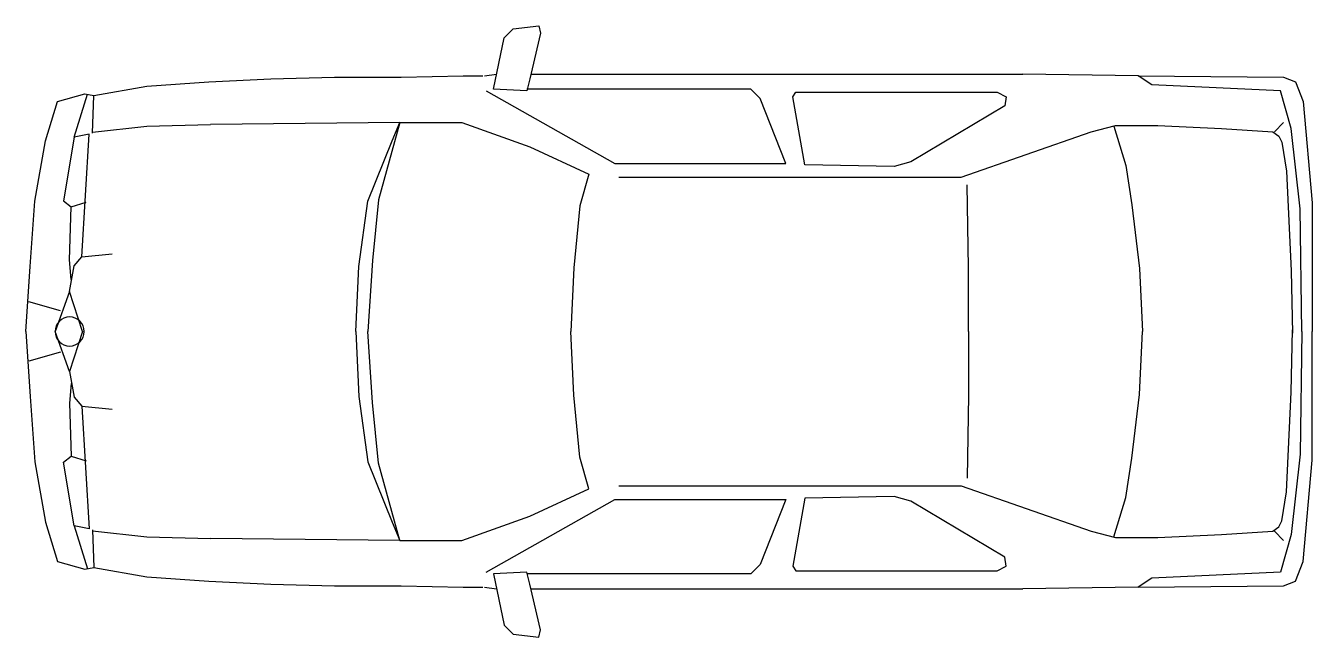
# Model space of a CAD drawing. Extents: x 19186 to 23272, y 72225 to 74167.
import ezdxf

# ---------------------------------------------------------------- set-up
doc = ezdxf.new("R2010")
doc.units = 0
doc.header["$LTSCALE"] = 32258
doc.header["$MEASUREMENT"] = 0
doc.layers.get('0').update_dxf_attribs({"linetype": 'CONTINUOUS'})

msp = doc.modelspace()

# ---------------------------------------------------------------- linework, layer by layer
at = {"linetype": 'CONTINUOUS'}
for p, q in [((20642.683, 74008.394), (20681.293, 74013.172)), ((20790.24, 74013.554), (22352.84, 74013.554)), ((20647.491, 73960.314), (21056.171, 73729.53)), ((19339.584, 73813.189), (19382.284, 73949.191)), ((19397.28, 73825.69), (19402.088, 73945.89)), ((20373.435, 73859.346), (19772.435, 73853.003)), ((23151.36, 73830.498), (23180.208, 73859.346)), ((21069.496, 73686.258), (22156.104, 73686.258)), ((19296.443, 73261.619), (19195.475, 73290.467)), ((19296.443, 73130.065), (19195.475, 73101.217)), ((21069.496, 72705.426), (22156.104, 72705.426)), ((20647.491, 72431.37), (21056.171, 72662.154)), ((19339.584, 72578.495), (19382.284, 72442.493)), ((19397.28, 72565.994), (19402.088, 72445.794)), ((20373.435, 72532.338), (19772.435, 72538.681)), ((23151.36, 72561.186), (23180.208, 72532.338)), ((20642.683, 72383.29), (20681.293, 72378.512)), ((20790.24, 72378.13), (22352.84, 72378.13))]:
    msp.add_line(p, q, dxfattribs=at)
at = {"linetype": 'CONTINUOUS', "flags": 128}
for points in [[(20671.4, 73965.122), (20705.056, 74128.594), (20733.904, 74157.442), (20815.64, 74167.058), (20820.448, 74143.018), (20786.792, 73998.778), (20777.176, 73960.314), (20671.4, 73965.122)], [(19402.088, 73945.89), (19570.368, 73974.738), (19767.496, 73989.162), (19964.624, 73998.778), (20166.56, 74003.586), (20378.112, 74003.586), (20575.24, 74008.394), (20637.744, 74008.394)], [(23237.904, 73195.842), (23233.096, 73585.29), (23204.248, 73840.114), (23170.592, 73960.314), (22761.912, 73979.546), (22718.64, 74008.394), (22352.84, 74013.554)], [(22718.64, 74008.394), (23180.208, 74003.586), (23218.672, 73989.162), (23242.712, 73926.658), (23271.56, 73604.522), (23271.56, 73388.162), (23271.56, 73195.842)], [(21056.171, 73729.53), (21599.475, 73729.53), (21517.739, 73936.274), (21488.891, 73965.122), (20777.307, 73965.122)], [(21660.488, 73725.074), (21622.024, 73941.434), (21631.64, 73955.858), (22271.104, 73955.858), (22299.952, 73941.434), (22295.144, 73912.586), (21997.048, 73734.69), (21944.16, 73720.266), (21660.488, 73725.074)], [(19185.728, 73195.842), (19200.152, 73402.586), (19214.576, 73609.33), (19248.232, 73801.65), (19286.696, 73926.658), (19373.24, 73950.698), (19402.088, 73945.89)], [(19397.411, 73828.963), (19570.499, 73848.195), (19772.435, 73853.003)], [(20234.003, 73195.842), (20243.619, 73402.586), (20272.467, 73609.33), (20349.395, 73801.65), (20373.435, 73859.346), (20306.123, 73614.138), (20286.891, 73421.818), (20272.467, 73195.842)], [(20373.435, 73859.346), (20570.563, 73859.346), (20786.923, 73782.418), (20974.435, 73695.874)], [(22156.104, 73686.258), (22569.592, 73830.498), (22646.52, 73849.73), (22781.144, 73849.73), (22983.08, 73840.114)], [(22640.864, 73848.316), (22679.328, 73723.308), (22698.56, 73598.3), (22722.6, 73396.364), (22732.216, 73195.842)], [(22983.08, 73840.114), (23146.552, 73830.498), (23165.784, 73816.074), (23175.4, 73796.842), (23189.824, 73705.49), (23204.248, 73388.162), (23209.056, 73191.034)], [(19363.624, 73433.357), (19387.664, 73822.805), (19339.584, 73813.189), (19305.928, 73611.253), (19329.968, 73592.021)], [(20974.435, 73695.874), (20945.587, 73594.906), (20926.355, 73397.778), (20916.739, 73195.842)], [(22180.144, 73195.842), (22180.144, 73397.778), (22175.336, 73661.84)], [(19329.968, 73361.237), (19325.16, 73423.741), (19329.968, 73592.021), (19378.048, 73606.445)], [(19325.16, 73322.773), (19339.584, 73404.509), (19363.624, 73433.357), (19459.784, 73442.973)], [(19365.547, 73195.842), (19325.16, 73322.773), (19279.003, 73195.842)], [(19185.728, 73195.842), (19200.152, 72989.098), (19214.576, 72782.354), (19248.232, 72590.034), (19286.696, 72465.026), (19373.24, 72440.986), (19402.088, 72445.794)], [(19365.547, 73195.842), (19325.16, 73068.911), (19279.003, 73195.842)], [(20234.003, 73195.842), (20243.619, 72989.098), (20272.467, 72782.354), (20349.395, 72590.034), (20373.435, 72532.338), (20306.123, 72777.546), (20286.891, 72969.866), (20272.467, 73195.842)], [(20974.435, 72695.81), (20945.587, 72796.778), (20926.355, 72993.906), (20916.739, 73195.842)], [(22180.144, 73195.842), (22180.144, 72993.906), (22175.336, 72729.844)], [(23237.904, 73195.842), (23233.096, 72806.394), (23204.248, 72551.57), (23170.592, 72431.37), (22761.912, 72412.138), (22718.64, 72383.29), (22352.84, 72378.13)], [(22640.864, 72543.368), (22679.328, 72668.376), (22698.56, 72793.384), (22722.6, 72995.32), (22732.216, 73195.842)], [(22718.64, 72383.29), (23180.208, 72388.098), (23218.672, 72402.522), (23242.712, 72465.026), (23271.56, 72787.162), (23271.56, 73003.522), (23271.56, 73195.842)], [(22983.08, 72551.57), (23146.552, 72561.186), (23165.784, 72575.61), (23175.4, 72594.842), (23189.824, 72686.194), (23204.248, 73003.522), (23209.056, 73200.65)], [(19325.16, 73068.911), (19339.584, 72987.175), (19363.624, 72958.327), (19459.784, 72948.711)], [(19329.968, 73030.447), (19325.16, 72967.943), (19329.968, 72799.663), (19378.048, 72785.239)], [(19363.624, 72958.327), (19387.664, 72568.879), (19339.584, 72578.495), (19305.928, 72780.431), (19329.968, 72799.663)], [(20373.435, 72532.338), (20570.563, 72532.338), (20786.923, 72609.266), (20974.435, 72695.81)], [(22156.104, 72705.426), (22569.592, 72561.186), (22646.52, 72541.954), (22781.144, 72541.954), (22983.08, 72551.57)], [(21056.171, 72662.154), (21599.475, 72662.154), (21517.739, 72455.41), (21488.891, 72426.562), (20777.307, 72426.562)], [(21660.488, 72666.61), (21622.024, 72450.25), (21631.64, 72435.826), (22271.104, 72435.826), (22299.952, 72450.25), (22295.144, 72479.098), (21997.048, 72656.994), (21944.16, 72671.418), (21660.488, 72666.61)], [(19397.411, 72562.721), (19570.499, 72543.489), (19772.435, 72538.681)], [(19402.088, 72445.794), (19570.368, 72416.946), (19767.496, 72402.522), (19964.624, 72392.906), (20166.56, 72388.098), (20378.112, 72388.098), (20575.24, 72383.29), (20637.744, 72383.29)], [(20671.4, 72426.562), (20705.056, 72263.09), (20733.904, 72234.242), (20815.64, 72224.626), (20820.448, 72248.666), (20786.792, 72392.906), (20777.176, 72431.37), (20671.4, 72426.562)]]:
    msp.add_lwpolyline(points, dxfattribs=at)
at = {"linetype": 'CONTINUOUS'}
for start, end in [(0, 180), (180, 359.999989)]:
    msp.add_arc((19325.16, 73195.842), 46.157, start, end, dxfattribs=at)

doc.saveas('drawing.dxf')
